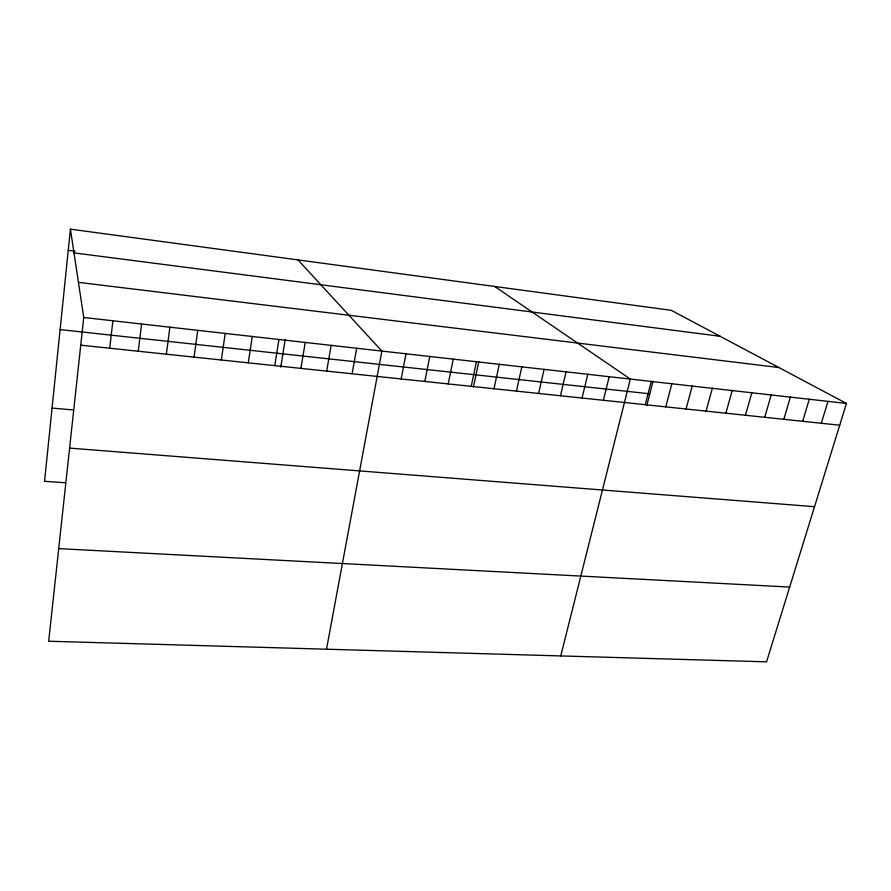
<?xml version="1.0" encoding="UTF-8"?>
<svg xmlns="http://www.w3.org/2000/svg" width="891" height="891" viewBox="0 0 891 891"><rect width="100%" height="100%" fill="white"/><g stroke="black" fill="none" stroke-linecap="round" stroke-linejoin="round"><path stroke-width="1.34" d="M70.422 229.165L83.743 317.486L48.682 641.23L766.55 661.835L846.45 403.445L671.279 310.324L70.422 229.165L44.55 481.296L65.177 482.733M109.716 348.225L112.89 320.771M138.25 351.243L141.602 324.001M166.361 354.206L169.88 327.197M194.06 357.124L197.746 330.338M221.358 360.009L225.211 333.423M248.266 362.837L252.264 336.475M274.784 365.633L278.939 339.482M280.754 367.203L285.198 339.493M300.924 368.395L305.223 342.445M326.696 371.113L331.14 345.363M352.112 373.786L356.69 348.247M326.496 649.205L381.871 351.087L297.973 259.894M401.162 378.965L405.995 353.805M424.829 381.459L429.785 356.478M448.184 383.921L453.252 359.129M471.228 386.349L476.418 361.735M473.433 387.073L478.801 361.646M493.982 388.754L499.272 364.319M516.424 391.116L521.825 366.858M538.587 393.454L544.089 369.364M560.461 395.76L566.075 371.848M582.068 398.043L587.77 374.287M603.385 400.293L609.188 376.704M560.74 655.932L630.338 379.087L494.683 286.468M645.24 404.703L651.221 381.437M646.833 405.338L653.014 381.292M665.777 406.864L671.836 383.765M686.059 409.002L692.207 386.059M706.095 411.119L712.321 388.32M725.875 413.201L732.19 390.559M745.422 415.273L751.815 392.775M764.734 417.3L771.194 394.958M783.824 419.316L790.35 397.119M802.68 421.309L809.273 399.246M821.302 423.27L827.973 401.362M58.717 548.622L789.671 587.058M69.598 448.106L814.53 506.678M52.057 408.078L73.04 409.938M80.747 345.173L839.723 425.207M60.109 329.603L649.795 393.822M83.743 317.486L846.45 403.445M78.441 282.358L778.923 367.538M68.251 250.315L75.044 251.195M73.998 252.888L720.128 336.286"/></g></svg>
